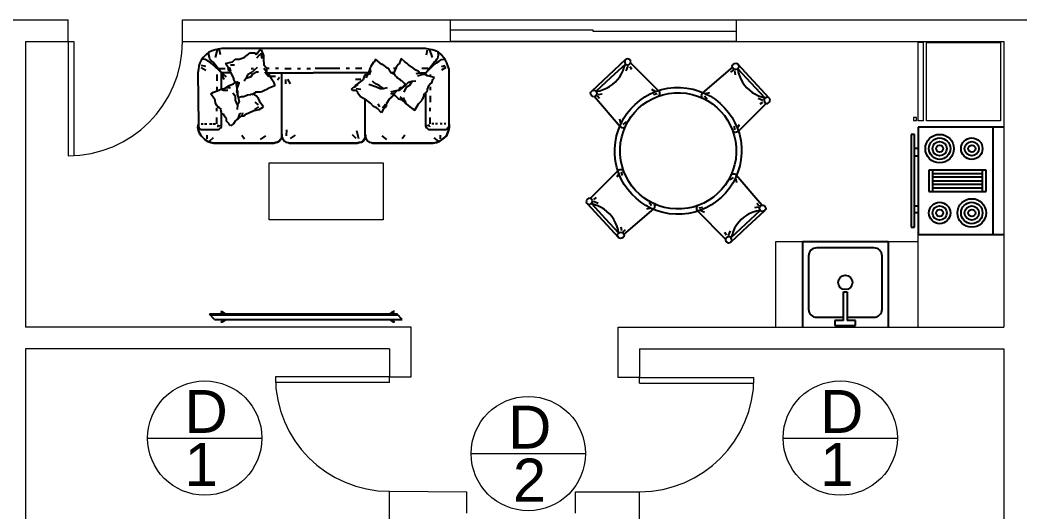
# Model space of a CAD drawing. Header units: millimetres. Extents: x 2391 to 3323, y 1596 to 2537.
# Drawn here: x 2953.17 to 2967.17, y 2479.19 to 2486.08 of the extents above; entities that cross this region are included whole.
import ezdxf

# ---------------------------------------------------------------- set-up
doc = ezdxf.new("R2010")
doc.units = ezdxf.units.MM
for name, color, linetype in [('doors', 31, 'Continuous'), ('doors and windows schedule', 11, 'Continuous'), ('furnitures', 40, 'Continuous'), ('interior wall', 191, 'Continuous'), ('windows', 241, 'Continuous')]:
    doc.layers.add(name, color=color, linetype=linetype)
doc.styles.get("Standard").update_dxf_attribs({"font": 'arial.ttf'})

msp = doc.modelspace()

# ---------------------------------------------------------------- linework, layer by layer
at = {"color": 0, "linetype": 'ByBlock'}
for p, q in [((2955.776, 2485.596), (2955.739, 2485.56)), ((2955.776, 2485.596), (2955.739, 2485.56)), ((2955.813, 2485.626), (2955.776, 2485.596)), ((2955.813, 2485.626), (2955.776, 2485.596)), ((2955.857, 2485.648), (2955.813, 2485.626)), ((2955.857, 2485.648), (2955.813, 2485.626)), ((2955.813, 2485.589), (2955.813, 2485.626)), ((2955.82, 2485.56), (2955.813, 2485.589)), ((2955.901, 2485.662), (2955.857, 2485.648)), ((2955.901, 2485.662), (2955.857, 2485.648)), ((2955.945, 2485.67), (2955.901, 2485.662)), ((2955.945, 2485.67), (2955.901, 2485.662)), ((2955.93, 2485.662), (2955.901, 2485.552)), ((2955.996, 2485.677), (2955.945, 2485.67)), ((2955.996, 2485.677), (2955.945, 2485.67)), ((2955.974, 2485.589), (2955.96, 2485.662)), ((2958.844, 2485.677), (2955.996, 2485.677)), ((2958.844, 2485.677), (2955.996, 2485.677)), ((2956.305, 2485.552), (2956.393, 2485.618)), ((2956.393, 2485.618), (2956.459, 2485.618)), ((2956.459, 2485.618), (2956.473, 2485.596)), ((2956.473, 2485.596), (2956.495, 2485.618)), ((2956.525, 2485.596), (2956.481, 2485.545)), ((2956.495, 2485.618), (2956.525, 2485.662)), ((2956.525, 2485.662), (2956.547, 2485.662)), ((2956.539, 2485.618), (2956.554, 2485.538)), ((2956.547, 2485.662), (2956.576, 2485.582)), ((2956.576, 2485.582), (2956.576, 2485.53)), ((2958.888, 2485.67), (2958.844, 2485.677)), ((2958.888, 2485.67), (2958.844, 2485.677)), ((2958.859, 2485.589), (2958.874, 2485.662)), ((2958.94, 2485.662), (2958.888, 2485.67)), ((2958.94, 2485.662), (2958.888, 2485.67)), ((2958.903, 2485.662), (2958.94, 2485.552)), ((2958.984, 2485.648), (2958.94, 2485.662)), ((2958.984, 2485.648), (2958.94, 2485.662)), ((2959.028, 2485.626), (2958.984, 2485.648)), ((2959.028, 2485.626), (2958.984, 2485.648)), ((2959.028, 2485.589), (2959.021, 2485.626)), ((2959.021, 2485.56), (2959.028, 2485.589)), ((2959.065, 2485.596), (2959.028, 2485.626)), ((2959.065, 2485.596), (2959.028, 2485.626)), ((2959.094, 2485.56), (2959.065, 2485.596)), ((2959.094, 2485.56), (2959.065, 2485.596)), ((2955.673, 2485.435), (2955.666, 2485.391)), ((2955.673, 2485.435), (2955.666, 2485.391)), ((2955.688, 2485.479), (2955.673, 2485.435)), ((2955.688, 2485.479), (2955.673, 2485.435)), ((2955.71, 2485.523), (2955.688, 2485.479)), ((2955.71, 2485.523), (2955.688, 2485.479)), ((2955.739, 2485.56), (2955.71, 2485.523)), ((2955.739, 2485.56), (2955.71, 2485.523)), ((2955.769, 2485.427), (2955.71, 2485.442)), ((2955.761, 2485.523), (2955.725, 2485.53)), ((2955.805, 2485.501), (2955.761, 2485.523)), ((2955.842, 2485.479), (2955.805, 2485.501)), ((2955.827, 2485.53), (2955.82, 2485.56)), ((2955.849, 2485.508), (2955.827, 2485.53)), ((2955.871, 2485.449), (2955.842, 2485.479)), ((2955.871, 2485.486), (2955.849, 2485.508)), ((2955.989, 2485.339), (2955.871, 2485.486)), ((2955.989, 2485.339), (2955.871, 2485.449)), ((2956.048, 2485.471), (2956.121, 2485.486)), ((2956.084, 2485.413), (2956.048, 2485.471)), ((2956.099, 2485.42), (2956.114, 2485.361)), ((2956.114, 2485.449), (2956.172, 2485.449)), ((2956.121, 2485.486), (2956.143, 2485.494)), ((2956.143, 2485.494), (2956.18, 2485.53)), ((2956.18, 2485.53), (2956.238, 2485.53)), ((2956.238, 2485.53), (2956.305, 2485.552)), ((2956.576, 2485.53), (2956.584, 2485.449)), ((2956.584, 2485.449), (2956.613, 2485.413)), ((2958.081, 2485.427), (2958.066, 2485.398)), ((2958.118, 2485.486), (2958.081, 2485.427)), ((2958.125, 2485.486), (2958.118, 2485.486)), ((2958.147, 2485.53), (2958.125, 2485.486)), ((2958.235, 2485.457), (2958.147, 2485.53)), ((2958.25, 2485.457), (2958.235, 2485.457)), ((2958.287, 2485.427), (2958.25, 2485.457)), ((2958.316, 2485.405), (2958.287, 2485.427)), ((2958.463, 2485.457), (2958.433, 2485.413)), ((2958.477, 2485.464), (2958.463, 2485.457)), ((2958.507, 2485.538), (2958.477, 2485.464)), ((2958.558, 2485.494), (2958.507, 2485.538)), ((2958.587, 2485.471), (2958.558, 2485.494)), ((2958.61, 2485.449), (2958.587, 2485.471)), ((2958.683, 2485.398), (2958.61, 2485.449)), ((2958.852, 2485.339), (2958.969, 2485.486)), ((2958.852, 2485.339), (2958.962, 2485.449)), ((2958.962, 2485.449), (2958.999, 2485.479)), ((2958.969, 2485.486), (2958.991, 2485.508)), ((2958.991, 2485.508), (2959.006, 2485.53)), ((2958.999, 2485.479), (2959.035, 2485.501)), ((2959.006, 2485.53), (2959.021, 2485.56)), ((2959.035, 2485.501), (2959.072, 2485.523)), ((2959.072, 2485.523), (2959.116, 2485.53)), ((2959.072, 2485.427), (2959.123, 2485.442)), ((2959.123, 2485.523), (2959.094, 2485.56)), ((2959.123, 2485.523), (2959.094, 2485.56)), ((2959.145, 2485.479), (2959.123, 2485.523)), ((2959.145, 2485.479), (2959.123, 2485.523)), ((2959.16, 2485.435), (2959.145, 2485.479)), ((2959.16, 2485.435), (2959.145, 2485.479)), ((2959.175, 2485.391), (2959.16, 2485.435)), ((2959.175, 2485.391), (2959.16, 2485.435)), ((2961.647, 2485.523), (2961.407, 2485.301)), ((2961.646, 2485.462), (2961.437, 2485.268)), ((2961.613, 2485.373), (2961.629, 2485.42)), ((2961.629, 2485.42), (2961.646, 2485.462)), ((2961.64, 2485.517), (2961.633, 2485.498)), ((2961.633, 2485.498), (2961.635, 2485.484)), ((2961.635, 2485.484), (2961.64, 2485.469)), ((2961.653, 2485.529), (2961.64, 2485.517)), ((2961.64, 2485.469), (2961.652, 2485.456)), ((2961.652, 2485.456), (2961.667, 2485.449)), ((2961.68, 2485.433), (2961.652, 2485.367)), ((2961.672, 2485.535), (2961.653, 2485.529)), ((2961.667, 2485.449), (2961.683, 2485.448)), ((2961.687, 2485.532), (2961.672, 2485.535)), ((2961.683, 2485.448), (2961.698, 2485.454)), ((2961.701, 2485.525), (2961.687, 2485.532)), ((2961.698, 2485.454), (2961.711, 2485.466)), ((2961.713, 2485.512), (2961.701, 2485.525)), ((2961.705, 2485.428), (2961.729, 2485.39)), ((2961.711, 2485.466), (2961.718, 2485.481)), ((2961.719, 2485.497), (2961.713, 2485.512)), ((2961.718, 2485.481), (2961.719, 2485.497)), ((2961.718, 2485.48), (2962.11, 2485.089)), ((2963.141, 2485.431), (2963.146, 2485.448)), ((2963.145, 2485.414), (2963.141, 2485.431)), ((2963.146, 2485.448), (2963.157, 2485.462)), ((2963.157, 2485.462), (2963.172, 2485.47)), ((2963.172, 2485.47), (2963.189, 2485.473)), ((2963.189, 2485.473), (2963.205, 2485.469)), ((2963.205, 2485.469), (2963.22, 2485.458)), ((2963.22, 2485.458), (2963.228, 2485.443)), ((2963.437, 2485.223), (2963.22, 2485.458)), ((2963.231, 2485.426), (2963.226, 2485.409)), ((2963.228, 2485.443), (2963.231, 2485.426)), ((2955.666, 2485.391), (2955.659, 2485.339)), ((2955.666, 2485.391), (2955.659, 2485.339)), ((2955.659, 2485.339), (2955.666, 2484.62)), ((2955.659, 2485.339), (2955.666, 2484.62)), ((2955.703, 2485.413), (2955.769, 2485.376)), ((2955.923, 2485.317), (2955.923, 2485.229)), ((2955.952, 2485.398), (2956.04, 2485.398)), ((2956.062, 2485.281), (2955.989, 2485.339)), ((2956.026, 2485.244), (2955.989, 2485.339)), ((2956.121, 2485.339), (2955.989, 2485.339)), ((2955.989, 2485.112), (2955.989, 2485.339)), ((2956.092, 2485.361), (2956.084, 2485.413)), ((2956.114, 2485.354), (2956.092, 2485.361)), ((2956.158, 2485.273), (2956.114, 2485.354)), ((2956.356, 2485.31), (2956.334, 2485.266)), ((2956.334, 2485.266), (2956.407, 2485.288)), ((2956.407, 2485.339), (2956.356, 2485.31)), ((2956.488, 2485.413), (2956.407, 2485.339)), ((2956.407, 2485.398), (2956.437, 2485.398)), ((2956.407, 2485.288), (2956.429, 2485.325)), ((2956.429, 2485.325), (2956.481, 2485.354)), ((2956.481, 2485.354), (2956.51, 2485.354)), ((2956.598, 2485.383), (2956.584, 2485.398)), ((2956.62, 2485.354), (2956.598, 2485.383)), ((2956.598, 2485.354), (2956.62, 2485.325)), ((2956.613, 2485.413), (2956.62, 2485.398)), ((2956.62, 2485.398), (2956.62, 2485.354)), ((2956.657, 2485.398), (2956.62, 2485.398)), ((2956.62, 2485.354), (2956.65, 2485.325)), ((2956.62, 2485.325), (2956.642, 2485.295)), ((2956.635, 2485.339), (2957.274, 2485.339)), ((2956.642, 2485.295), (2956.672, 2485.288)), ((2956.65, 2485.325), (2956.672, 2485.288)), ((2956.672, 2485.288), (2956.686, 2485.266)), ((2956.745, 2485.288), (2956.686, 2485.288)), ((2956.789, 2485.398), (2956.745, 2485.398)), ((2956.833, 2484.451), (2956.833, 2485.339)), ((2956.877, 2485.398), (2956.965, 2485.398)), ((2957.053, 2485.398), (2957.097, 2485.398)), ((2957.185, 2485.398), (2957.237, 2485.398)), ((2958.044, 2485.339), (2957.274, 2485.339)), ((2957.648, 2485.398), (2957.303, 2485.398)), ((2957.78, 2485.398), (2957.736, 2485.398)), ((2957.956, 2485.398), (2957.868, 2485.398)), ((2957.978, 2485.244), (2957.993, 2485.288)), ((2957.993, 2485.288), (2958, 2485.31)), ((2958, 2485.31), (2958.044, 2485.325)), ((2958.022, 2485.288), (2958.015, 2485.266)), ((2958.044, 2485.325), (2958.022, 2485.288)), ((2958.052, 2485.354), (2958.044, 2485.325)), ((2958.066, 2485.398), (2958.052, 2485.354)), ((2958.066, 2485.339), (2958.059, 2485.31)), ((2958.066, 2485.398), (2958.074, 2485.361)), ((2958.074, 2485.361), (2958.066, 2485.339)), ((2958.331, 2485.398), (2958.316, 2485.405)), ((2958.338, 2485.376), (2958.331, 2485.398)), ((2958.367, 2485.332), (2958.338, 2485.376)), ((2958.367, 2485.339), (2958.367, 2485.339)), ((2958.367, 2485.339), (2958.367, 2485.332)), ((2958.419, 2485.31), (2958.367, 2485.339)), ((2958.404, 2485.339), (2958.375, 2485.339)), ((2958.426, 2485.398), (2958.397, 2485.398)), ((2958.411, 2485.361), (2958.397, 2485.325)), ((2958.433, 2485.413), (2958.411, 2485.361)), ((2958.426, 2485.288), (2958.419, 2485.31)), ((2958.433, 2485.288), (2958.426, 2485.288)), ((2958.455, 2485.266), (2958.433, 2485.288)), ((2958.712, 2485.376), (2958.683, 2485.398)), ((2958.705, 2485.383), (2958.705, 2485.383)), ((2958.742, 2485.361), (2958.712, 2485.376)), ((2958.756, 2485.332), (2958.712, 2485.325)), ((2958.749, 2485.295), (2958.734, 2485.295)), ((2958.742, 2485.361), (2958.756, 2485.354)), ((2958.771, 2485.332), (2958.742, 2485.361)), ((2958.815, 2485.317), (2958.749, 2485.295)), ((2958.771, 2485.332), (2958.756, 2485.332)), ((2958.764, 2485.339), (2958.852, 2485.339)), ((2958.815, 2485.317), (2958.771, 2485.332)), ((2958.881, 2485.398), (2958.793, 2485.398)), ((2958.852, 2485.31), (2958.815, 2485.317)), ((2958.852, 2485.31), (2958.852, 2485.339)), ((2958.874, 2485.295), (2958.852, 2485.31)), ((2958.918, 2485.288), (2958.874, 2485.295)), ((2958.91, 2485.317), (2958.91, 2485.295)), ((2958.969, 2485.273), (2958.918, 2485.288)), ((2959.131, 2485.413), (2959.072, 2485.376)), ((2959.175, 2485.339), (2959.175, 2485.391)), ((2959.175, 2485.339), (2959.175, 2485.391)), ((2959.175, 2484.62), (2959.175, 2485.339)), ((2959.175, 2484.62), (2959.175, 2485.339)), ((2961.407, 2485.301), (2961.173, 2485.083)), ((2961.536, 2485.245), (2961.565, 2485.284)), ((2961.565, 2485.284), (2961.592, 2485.327)), ((2961.592, 2485.327), (2961.613, 2485.373)), ((2963.144, 2485.419), (2962.725, 2485.06)), ((2963.156, 2485.382), (2963.118, 2485.347)), ((2963.153, 2485.399), (2963.145, 2485.414)), ((2963.167, 2485.388), (2963.153, 2485.399)), ((2963.183, 2485.384), (2963.167, 2485.388)), ((2963.172, 2485.365), (2963.182, 2485.313)), ((2963.2, 2485.387), (2963.183, 2485.384)), ((2963.215, 2485.395), (2963.2, 2485.387)), ((2963.226, 2485.409), (2963.215, 2485.395)), ((2963.217, 2485.395), (2963.225, 2485.345)), ((2963.404, 2485.193), (2963.217, 2485.395)), ((2963.225, 2485.345), (2963.24, 2485.297)), ((2963.24, 2485.297), (2963.259, 2485.252)), ((2955.923, 2485.141), (2955.923, 2485.097)), ((2956.055, 2485.134), (2956.092, 2485.156)), ((2956.092, 2485.156), (2956.099, 2485.163)), ((2956.099, 2485.163), (2956.158, 2485.185)), ((2956.165, 2485.229), (2956.158, 2485.273)), ((2956.158, 2485.185), (2956.187, 2485.207)), ((2956.172, 2485.244), (2956.165, 2485.251)), ((2956.18, 2485.207), (2956.165, 2485.229)), ((2956.202, 2485.178), (2956.18, 2485.207)), ((2956.202, 2485.178), (2956.209, 2485.185)), ((2956.209, 2485.119), (2956.202, 2485.178)), ((2956.209, 2485.185), (2956.216, 2485.222)), ((2956.209, 2485.119), (2956.238, 2485.193)), ((2956.238, 2485.193), (2956.238, 2485.207)), ((2956.334, 2485.266), (2956.305, 2485.222)), ((2956.738, 2485.156), (2956.642, 2485.119)), ((2956.686, 2485.266), (2956.723, 2485.207)), ((2956.723, 2485.207), (2956.723, 2485.2)), ((2956.723, 2485.2), (2956.738, 2485.156)), ((2956.804, 2485.273), (2956.774, 2485.237)), ((2956.884, 2485.244), (2956.884, 2485.185)), ((2956.914, 2485.251), (2956.951, 2485.185)), ((2957.809, 2485.112), (2957.868, 2485.163)), ((2957.853, 2485.134), (2957.905, 2485.178)), ((2957.942, 2485.244), (2957.868, 2485.244)), ((2957.868, 2485.163), (2957.919, 2485.2)), ((2957.919, 2485.2), (2957.978, 2485.244)), ((2958.052, 2485.178), (2958.162, 2485.141)), ((2958.118, 2485.207), (2958.103, 2485.222)), ((2958.162, 2485.178), (2958.118, 2485.207)), ((2958.198, 2485.163), (2958.162, 2485.178)), ((2958.162, 2485.141), (2958.213, 2485.119)), ((2958.257, 2485.119), (2958.198, 2485.163)), ((2958.485, 2485.244), (2958.455, 2485.266)), ((2958.477, 2485.09), (2958.565, 2485.163)), ((2958.499, 2485.229), (2958.485, 2485.244)), ((2958.514, 2485.229), (2958.499, 2485.229)), ((2958.543, 2485.2), (2958.514, 2485.229)), ((2958.521, 2485.134), (2958.565, 2485.178)), ((2958.558, 2485.185), (2958.543, 2485.2)), ((2958.565, 2485.178), (2958.558, 2485.185)), ((2958.565, 2485.163), (2958.61, 2485.207)), ((2958.617, 2485.156), (2958.573, 2485.134)), ((2958.61, 2485.207), (2958.661, 2485.222)), ((2958.661, 2485.222), (2958.617, 2485.156)), ((2958.661, 2485.222), (2958.712, 2485.229)), ((2958.881, 2485.134), (2958.888, 2485.156)), ((2958.888, 2485.156), (2958.91, 2485.185)), ((2958.91, 2485.185), (2958.925, 2485.193)), ((2958.91, 2485.141), (2958.91, 2485.097)), ((2958.925, 2485.193), (2958.933, 2485.2)), ((2958.933, 2485.2), (2958.947, 2485.244)), ((2958.947, 2485.244), (2958.969, 2485.266)), ((2958.969, 2485.266), (2958.969, 2485.273)), ((2961.437, 2485.268), (2961.235, 2485.081)), ((2961.378, 2485.123), (2961.423, 2485.146)), ((2961.423, 2485.146), (2961.465, 2485.175)), ((2961.465, 2485.175), (2961.502, 2485.207)), ((2961.502, 2485.207), (2961.536, 2485.245)), ((2963.259, 2485.252), (2963.283, 2485.207)), ((2963.283, 2485.207), (2963.311, 2485.165)), ((2963.311, 2485.165), (2963.343, 2485.128)), ((2963.599, 2484.984), (2963.404, 2485.193)), ((2963.659, 2484.984), (2963.437, 2485.223)), ((2955.842, 2485.046), (2955.879, 2485.068)), ((2955.893, 2484.972), (2955.842, 2485.046)), ((2955.879, 2485.068), (2955.893, 2485.075)), ((2955.893, 2485.075), (2955.952, 2485.097)), ((2955.952, 2485.097), (2955.982, 2485.112)), ((2955.982, 2485.112), (2956.026, 2485.119)), ((2955.982, 2485.112), (2956.018, 2485.097)), ((2956.018, 2485.097), (2956.04, 2485.097)), ((2956.026, 2485.119), (2956.055, 2485.134)), ((2956.04, 2485.097), (2956.077, 2485.097)), ((2956.055, 2485.134), (2956.092, 2485.134)), ((2956.092, 2485.134), (2956.114, 2485.134)), ((2956.165, 2485.031), (2956.15, 2485.053)), ((2956.187, 2485.002), (2956.165, 2485.031)), ((2956.187, 2484.958), (2956.187, 2485.002)), ((2956.202, 2485.09), (2956.224, 2484.994)), ((2956.209, 2485.09), (2956.209, 2485.119)), ((2956.224, 2485.068), (2956.209, 2485.09)), ((2956.216, 2485.031), (2956.224, 2485.068)), ((2956.231, 2484.994), (2956.216, 2485.031)), ((2956.268, 2485.002), (2956.238, 2484.994)), ((2956.305, 2485.002), (2956.268, 2485.002)), ((2956.312, 2485.009), (2956.305, 2485.002)), ((2956.334, 2485.016), (2956.312, 2485.009)), ((2956.356, 2485.024), (2956.334, 2485.016)), ((2956.4, 2485.031), (2956.356, 2485.024)), ((2956.4, 2485.046), (2956.4, 2485.031)), ((2956.415, 2485.031), (2956.4, 2485.046)), ((2956.473, 2485.068), (2956.415, 2485.031)), ((2956.473, 2485.016), (2956.437, 2485.046)), ((2956.466, 2485.068), (2956.473, 2485.068)), ((2956.517, 2485.068), (2956.466, 2485.068)), ((2956.51, 2484.98), (2956.473, 2485.016)), ((2956.532, 2485.068), (2956.517, 2485.068)), ((2956.554, 2485.075), (2956.532, 2485.068)), ((2956.591, 2485.09), (2956.554, 2485.075)), ((2956.635, 2485.112), (2956.591, 2485.09)), ((2956.642, 2485.119), (2956.635, 2485.112)), ((2957.824, 2485.09), (2957.809, 2485.112)), ((2957.875, 2485.09), (2957.824, 2485.09)), ((2957.875, 2485.119), (2957.942, 2485.112)), ((2957.897, 2485.075), (2957.875, 2485.09)), ((2957.897, 2485.053), (2957.897, 2485.075)), ((2957.934, 2485.002), (2957.897, 2485.053)), ((2958.022, 2484.958), (2957.934, 2485.002)), ((2958.213, 2485.119), (2958.257, 2485.119)), ((2958.257, 2485.119), (2958.316, 2485.134)), ((2958.375, 2485.002), (2958.338, 2484.972)), ((2958.375, 2485.075), (2958.36, 2485.068)), ((2958.36, 2485.046), (2958.397, 2485.053)), ((2958.367, 2485.002), (2958.36, 2485.002)), ((2958.448, 2485.09), (2958.375, 2485.075)), ((2958.389, 2485.016), (2958.375, 2485.002)), ((2958.426, 2485.016), (2958.382, 2485.024)), ((2958.411, 2485.053), (2958.389, 2485.016)), ((2958.397, 2485.053), (2958.411, 2485.053)), ((2958.411, 2485.053), (2958.448, 2485.09)), ((2958.463, 2484.98), (2958.426, 2485.016)), ((2958.448, 2485.09), (2958.477, 2485.097)), ((2958.477, 2485.097), (2958.492, 2485.134)), ((2958.485, 2485.002), (2958.499, 2484.994)), ((2958.492, 2485.134), (2958.521, 2485.134)), ((2958.551, 2485.09), (2958.543, 2485.068)), ((2958.573, 2485.134), (2958.551, 2485.09)), ((2958.808, 2484.98), (2958.822, 2485.002)), ((2958.822, 2485.016), (2958.83, 2485.053)), ((2958.822, 2485.002), (2958.822, 2485.016)), ((2958.83, 2485.053), (2958.844, 2485.053)), ((2958.844, 2485.053), (2958.874, 2485.09)), ((2958.844, 2485.06), (2958.844, 2484.62)), ((2958.874, 2485.119), (2958.881, 2485.134)), ((2958.874, 2485.09), (2958.874, 2485.119)), ((2958.91, 2485.016), (2958.91, 2484.928)), ((2961.157, 2485.053), (2961.162, 2485.069)), ((2961.16, 2485.036), (2961.157, 2485.053)), ((2961.168, 2485.021), (2961.16, 2485.036)), ((2961.162, 2485.069), (2961.173, 2485.083)), ((2961.182, 2485.01), (2961.168, 2485.021)), ((2961.173, 2485.083), (2961.187, 2485.091)), ((2961.199, 2485.005), (2961.182, 2485.01)), ((2961.187, 2485.091), (2961.204, 2485.095)), ((2961.216, 2485.009), (2961.199, 2485.005)), ((2961.204, 2485.095), (2961.221, 2485.09)), ((2961.211, 2485.008), (2961.571, 2484.589)), ((2961.231, 2485.016), (2961.216, 2485.009)), ((2961.221, 2485.09), (2961.235, 2485.079)), ((2961.242, 2485.031), (2961.231, 2485.016)), ((2961.235, 2485.081), (2961.285, 2485.089)), ((2961.235, 2485.079), (2961.243, 2485.064)), ((2961.247, 2485.047), (2961.242, 2485.031)), ((2961.243, 2485.064), (2961.247, 2485.047)), ((2961.248, 2485.02), (2961.283, 2484.982)), ((2961.265, 2485.036), (2961.317, 2485.046)), ((2961.285, 2485.089), (2961.333, 2485.104)), ((2961.333, 2485.104), (2961.378, 2485.123)), ((2962.072, 2485.075), (2962.016, 2485.105)), ((2962.09, 2485.043), (2962.038, 2485.033)), ((2962.115, 2485.02), (2962.107, 2485.007)), ((2962.11, 2485.089), (2962.117, 2485.076)), ((2962.121, 2485.033), (2962.115, 2485.02)), ((2962.117, 2485.076), (2962.122, 2485.062)), ((2962.124, 2485.048), (2962.121, 2485.033)), ((2962.122, 2485.062), (2962.124, 2485.048)), ((2962.711, 2485.034), (2962.707, 2485.02)), ((2962.707, 2485.02), (2962.709, 2485.006)), ((2962.709, 2485.006), (2962.711, 2484.992)), ((2962.716, 2485.047), (2962.711, 2485.034)), ((2962.725, 2485.06), (2962.716, 2485.047)), ((2962.754, 2485.016), (2962.79, 2484.97)), ((2962.767, 2485.05), (2962.825, 2485.063)), ((2963.343, 2485.128), (2963.381, 2485.095)), ((2963.381, 2485.095), (2963.421, 2485.065)), ((2963.421, 2485.065), (2963.464, 2485.038)), ((2963.464, 2485.038), (2963.509, 2485.017)), ((2963.509, 2485.017), (2963.556, 2485.001)), ((2963.556, 2485.001), (2963.599, 2484.984)), ((2955.901, 2484.958), (2955.893, 2484.972)), ((2955.908, 2484.914), (2955.901, 2484.958)), ((2955.923, 2484.884), (2955.908, 2484.914)), ((2955.938, 2484.862), (2955.923, 2484.884)), ((2955.96, 2484.848), (2955.938, 2484.862)), ((2956.216, 2484.892), (2956.187, 2484.958)), ((2956.216, 2484.892), (2956.209, 2484.826)), ((2956.238, 2484.936), (2956.216, 2484.892)), ((2956.224, 2484.994), (2956.238, 2484.936)), ((2956.238, 2484.994), (2956.231, 2484.994)), ((2956.51, 2484.862), (2956.451, 2484.826)), ((2956.51, 2484.892), (2956.459, 2484.928)), ((2956.525, 2484.936), (2956.51, 2484.98)), ((2956.517, 2484.826), (2956.576, 2484.862)), ((2956.525, 2484.928), (2956.525, 2484.936)), ((2956.576, 2484.862), (2956.525, 2484.928)), ((2958, 2484.451), (2958, 2484.972)), ((2958.074, 2484.914), (2958.022, 2484.958)), ((2958.118, 2484.87), (2958.074, 2484.914)), ((2958.162, 2484.848), (2958.118, 2484.87)), ((2958.206, 2484.862), (2958.184, 2484.906)), ((2958.242, 2484.848), (2958.287, 2484.899)), ((2958.294, 2484.87), (2958.257, 2484.84)), ((2958.338, 2484.972), (2958.294, 2484.899)), ((2958.294, 2484.899), (2958.294, 2484.87)), ((2958.477, 2484.972), (2958.463, 2484.98)), ((2958.521, 2484.958), (2958.477, 2484.972)), ((2958.499, 2484.994), (2958.521, 2484.958)), ((2958.521, 2484.958), (2958.543, 2484.943)), ((2958.551, 2484.958), (2958.536, 2484.994)), ((2958.543, 2484.943), (2958.573, 2484.906)), ((2958.565, 2484.943), (2958.551, 2484.958)), ((2958.573, 2484.906), (2958.565, 2484.943)), ((2958.573, 2484.906), (2958.602, 2484.884)), ((2958.602, 2484.884), (2958.646, 2484.848)), ((2958.698, 2484.818), (2958.749, 2484.906)), ((2958.749, 2484.906), (2958.756, 2484.914)), ((2958.756, 2484.914), (2958.793, 2484.95)), ((2958.793, 2484.95), (2958.808, 2484.98)), ((2962.711, 2484.992), (2962.719, 2484.979)), ((2963.617, 2484.912), (2963.225, 2484.52)), ((2963.569, 2484.95), (2963.503, 2484.978)), ((2963.564, 2484.925), (2963.526, 2484.901)), ((2963.592, 2484.978), (2963.585, 2484.963)), ((2963.585, 2484.963), (2963.585, 2484.947)), ((2963.585, 2484.947), (2963.59, 2484.932)), ((2963.59, 2484.932), (2963.602, 2484.919)), ((2963.605, 2484.99), (2963.592, 2484.978)), ((2963.602, 2484.919), (2963.617, 2484.912)), ((2963.62, 2484.995), (2963.605, 2484.99)), ((2963.617, 2484.912), (2963.634, 2484.911)), ((2963.635, 2484.997), (2963.62, 2484.995)), ((2963.634, 2484.911), (2963.648, 2484.917)), ((2963.653, 2484.99), (2963.635, 2484.997)), ((2963.648, 2484.917), (2963.661, 2484.929)), ((2963.665, 2484.977), (2963.653, 2484.99)), ((2963.661, 2484.929), (2963.668, 2484.943)), ((2963.671, 2484.958), (2963.665, 2484.977)), ((2963.668, 2484.943), (2963.671, 2484.958)), ((2955.923, 2484.803), (2955.923, 2484.848)), ((2955.989, 2484.826), (2955.96, 2484.848)), ((2955.982, 2484.818), (2955.989, 2484.826)), ((2955.996, 2484.767), (2955.982, 2484.818)), ((2955.989, 2484.62), (2955.989, 2484.796)), ((2956.026, 2484.752), (2955.996, 2484.767)), ((2956.026, 2484.737), (2956.026, 2484.752)), ((2956.048, 2484.715), (2956.026, 2484.737)), ((2956.224, 2484.693), (2956.246, 2484.767)), ((2956.268, 2484.737), (2956.224, 2484.693)), ((2956.246, 2484.767), (2956.261, 2484.781)), ((2956.268, 2484.737), (2956.305, 2484.737)), ((2956.275, 2484.737), (2956.268, 2484.737)), ((2956.283, 2484.781), (2956.275, 2484.737)), ((2956.305, 2484.737), (2956.327, 2484.759)), ((2956.327, 2484.759), (2956.363, 2484.774)), ((2956.341, 2484.767), (2956.341, 2484.767)), ((2956.363, 2484.774), (2956.451, 2484.818)), ((2956.451, 2484.818), (2956.473, 2484.818)), ((2956.473, 2484.818), (2956.517, 2484.826)), ((2958.176, 2484.84), (2958.162, 2484.848)), ((2958.228, 2484.781), (2958.176, 2484.84)), ((2958.257, 2484.84), (2958.228, 2484.781)), ((2958.646, 2484.848), (2958.661, 2484.84)), ((2958.661, 2484.84), (2958.698, 2484.818)), ((2958.91, 2484.803), (2958.91, 2484.848)), ((2955.666, 2484.62), (2955.659, 2484.576)), ((2955.659, 2484.576), (2955.666, 2484.62)), ((2955.666, 2484.62), (2955.666, 2484.598)), ((2955.666, 2484.598), (2955.666, 2484.583)), ((2955.666, 2484.583), (2955.673, 2484.569)), ((2955.703, 2484.627), (2955.732, 2484.627)), ((2955.754, 2484.627), (2955.783, 2484.627)), ((2955.82, 2484.627), (2955.857, 2484.627)), ((2955.871, 2484.627), (2955.908, 2484.627)), ((2955.923, 2484.627), (2955.923, 2484.715)), ((2955.93, 2484.605), (2955.967, 2484.598)), ((2955.93, 2484.598), (2955.945, 2484.583)), ((2955.982, 2484.569), (2955.989, 2484.583)), ((2955.989, 2484.598), (2955.989, 2484.62)), ((2955.989, 2484.583), (2955.989, 2484.598)), ((2956.062, 2484.693), (2956.048, 2484.715)), ((2956.062, 2484.679), (2956.062, 2484.693)), ((2956.062, 2484.664), (2956.062, 2484.679)), ((2956.099, 2484.627), (2956.062, 2484.664)), ((2956.106, 2484.605), (2956.099, 2484.627)), ((2956.114, 2484.598), (2956.106, 2484.605)), ((2956.158, 2484.627), (2956.114, 2484.598)), ((2956.18, 2484.664), (2956.158, 2484.627)), ((2956.202, 2484.679), (2956.18, 2484.664)), ((2956.224, 2484.693), (2956.202, 2484.679)), ((2958.844, 2484.62), (2958.844, 2484.598)), ((2958.844, 2484.598), (2958.852, 2484.583)), ((2958.852, 2484.583), (2958.859, 2484.569)), ((2958.903, 2484.605), (2958.866, 2484.598)), ((2958.903, 2484.598), (2958.896, 2484.583)), ((2958.91, 2484.627), (2958.91, 2484.715)), ((2958.962, 2484.627), (2958.933, 2484.627)), ((2959.013, 2484.627), (2958.984, 2484.627)), ((2959.079, 2484.627), (2959.05, 2484.627)), ((2959.131, 2484.627), (2959.109, 2484.627)), ((2959.16, 2484.569), (2959.167, 2484.583)), ((2959.167, 2484.583), (2959.175, 2484.598)), ((2959.175, 2484.576), (2959.175, 2484.62)), ((2959.175, 2484.62), (2959.175, 2484.576)), ((2959.175, 2484.598), (2959.175, 2484.62)), ((2961.58, 2484.631), (2961.567, 2484.689)), ((2961.571, 2484.589), (2961.583, 2484.58)), ((2961.583, 2484.58), (2961.596, 2484.574)), ((2961.615, 2484.618), (2961.66, 2484.654)), ((2961.638, 2484.575), (2961.651, 2484.583)), ((2963.179, 2484.54), (2963.169, 2484.592)), ((2963.211, 2484.558), (2963.241, 2484.614)), ((2955.659, 2484.576), (2955.666, 2484.532)), ((2955.666, 2484.532), (2955.659, 2484.576)), ((2955.666, 2484.532), (2955.681, 2484.495)), ((2955.681, 2484.495), (2955.666, 2484.532)), ((2955.673, 2484.569), (2955.688, 2484.554)), ((2955.681, 2484.495), (2955.703, 2484.458)), ((2955.703, 2484.458), (2955.681, 2484.495)), ((2955.688, 2484.554), (2955.703, 2484.547)), ((2955.703, 2484.547), (2955.717, 2484.547)), ((2955.703, 2484.458), (2955.732, 2484.429)), ((2955.732, 2484.429), (2955.703, 2484.458)), ((2955.717, 2484.547), (2955.739, 2484.547)), ((2955.739, 2484.547), (2955.916, 2484.547)), ((2955.783, 2484.466), (2955.783, 2484.414)), ((2955.916, 2484.547), (2955.938, 2484.547)), ((2955.938, 2484.547), (2955.952, 2484.547)), ((2955.952, 2484.547), (2955.967, 2484.561)), ((2955.967, 2484.561), (2955.982, 2484.569)), ((2956.275, 2484.466), (2956.312, 2484.414)), ((2956.606, 2484.458), (2956.532, 2484.407)), ((2956.833, 2484.48), (2956.833, 2484.458)), ((2956.833, 2484.48), (2956.833, 2484.458)), ((2956.833, 2484.458), (2956.84, 2484.429)), ((2956.833, 2484.429), (2956.833, 2484.458)), ((2956.833, 2484.458), (2956.833, 2484.429)), ((2956.833, 2484.458), (2956.84, 2484.429)), ((2956.899, 2484.458), (2956.906, 2484.539)), ((2956.958, 2484.422), (2957.024, 2484.466)), ((2957.875, 2484.422), (2957.824, 2484.473)), ((2957.912, 2484.414), (2957.883, 2484.525)), ((2958, 2484.48), (2958.008, 2484.458)), ((2958, 2484.48), (2958, 2484.458)), ((2958.008, 2484.458), (2958, 2484.429)), ((2958, 2484.458), (2958.008, 2484.429)), ((2958, 2484.429), (2958.004, 2484.444)), ((2958.004, 2484.444), (2958.008, 2484.429)), ((2958.235, 2484.458), (2958.301, 2484.407)), ((2958.558, 2484.466), (2958.521, 2484.414)), ((2958.859, 2484.569), (2958.874, 2484.561)), ((2958.874, 2484.561), (2958.888, 2484.547)), ((2958.888, 2484.547), (2958.903, 2484.547)), ((2958.903, 2484.547), (2958.918, 2484.547)), ((2958.918, 2484.547), (2959.101, 2484.547)), ((2959.05, 2484.466), (2959.05, 2484.414)), ((2959.101, 2484.547), (2959.116, 2484.547)), ((2959.109, 2484.429), (2959.138, 2484.458)), ((2959.138, 2484.458), (2959.109, 2484.429)), ((2959.116, 2484.547), (2959.131, 2484.547)), ((2959.131, 2484.547), (2959.153, 2484.554)), ((2959.138, 2484.458), (2959.153, 2484.495)), ((2959.153, 2484.495), (2959.138, 2484.458)), ((2959.153, 2484.554), (2959.16, 2484.569)), ((2959.153, 2484.495), (2959.167, 2484.532)), ((2959.167, 2484.532), (2959.153, 2484.495)), ((2959.167, 2484.532), (2959.175, 2484.576)), ((2959.175, 2484.576), (2959.167, 2484.532)), ((2961.596, 2484.574), (2961.61, 2484.571)), ((2961.61, 2484.571), (2961.624, 2484.572)), ((2961.624, 2484.572), (2961.638, 2484.575)), ((2963.156, 2484.515), (2963.144, 2484.524)), ((2963.169, 2484.509), (2963.156, 2484.515)), ((2963.184, 2484.506), (2963.169, 2484.509)), ((2963.199, 2484.508), (2963.184, 2484.506)), ((2963.212, 2484.513), (2963.199, 2484.508)), ((2963.225, 2484.52), (2963.212, 2484.513)), ((2965.694, 2484.478), (2965.644, 2484.478)), ((2965.644, 2484.478), (2965.644, 2483.178)), ((2965.694, 2483.178), (2965.694, 2484.478)), ((2966.944, 2484.578), (2965.744, 2484.578)), ((2965.744, 2484.578), (2965.744, 2483.078)), ((2966.794, 2483.078), (2966.794, 2484.578)), ((2955.732, 2484.429), (2955.761, 2484.4)), ((2955.761, 2484.4), (2955.732, 2484.429)), ((2955.761, 2484.4), (2955.798, 2484.378)), ((2955.798, 2484.378), (2955.761, 2484.4)), ((2955.798, 2484.378), (2955.842, 2484.363)), ((2955.842, 2484.363), (2955.798, 2484.378)), ((2955.871, 2484.429), (2955.82, 2484.385)), ((2955.842, 2484.363), (2955.879, 2484.356)), ((2955.879, 2484.356), (2955.842, 2484.363)), ((2955.879, 2484.356), (2956.723, 2484.356)), ((2956.723, 2484.356), (2955.879, 2484.356)), ((2956.723, 2484.356), (2956.752, 2484.363)), ((2956.752, 2484.363), (2956.723, 2484.356)), ((2956.752, 2484.363), (2956.774, 2484.37)), ((2956.774, 2484.37), (2956.752, 2484.363)), ((2956.774, 2484.37), (2956.796, 2484.385)), ((2956.796, 2484.385), (2956.774, 2484.37)), ((2956.796, 2484.385), (2956.818, 2484.407)), ((2956.818, 2484.407), (2956.796, 2484.385)), ((2956.818, 2484.407), (2956.833, 2484.429)), ((2956.833, 2484.429), (2956.818, 2484.407)), ((2956.84, 2484.429), (2956.855, 2484.407)), ((2956.84, 2484.429), (2956.855, 2484.407)), ((2956.855, 2484.407), (2956.87, 2484.385)), ((2956.855, 2484.407), (2956.87, 2484.385)), ((2956.87, 2484.385), (2956.892, 2484.37)), ((2956.87, 2484.385), (2956.892, 2484.37)), ((2956.892, 2484.37), (2956.921, 2484.363)), ((2956.892, 2484.37), (2956.921, 2484.363)), ((2956.921, 2484.363), (2956.943, 2484.356)), ((2956.921, 2484.363), (2956.943, 2484.356)), ((2956.943, 2484.356), (2957.274, 2484.356)), ((2957.274, 2484.356), (2956.943, 2484.356)), ((2957.274, 2484.356), (2957.89, 2484.356)), ((2957.89, 2484.356), (2957.274, 2484.356)), ((2957.89, 2484.356), (2957.919, 2484.363)), ((2957.919, 2484.363), (2957.89, 2484.356)), ((2957.919, 2484.363), (2957.949, 2484.37)), ((2957.949, 2484.37), (2957.919, 2484.363)), ((2957.949, 2484.37), (2957.971, 2484.385)), ((2957.971, 2484.385), (2957.949, 2484.37)), ((2957.971, 2484.385), (2957.986, 2484.407)), ((2957.986, 2484.407), (2957.971, 2484.385)), ((2957.986, 2484.407), (2958, 2484.429)), ((2958, 2484.429), (2957.986, 2484.407)), ((2958.008, 2484.429), (2958.022, 2484.407)), ((2958.008, 2484.429), (2958.022, 2484.407)), ((2958.022, 2484.407), (2958.037, 2484.385)), ((2958.022, 2484.407), (2958.037, 2484.385)), ((2958.037, 2484.385), (2958.059, 2484.37)), ((2958.037, 2484.385), (2958.059, 2484.37)), ((2958.059, 2484.37), (2958.088, 2484.363)), ((2958.059, 2484.37), (2958.088, 2484.363)), ((2958.088, 2484.363), (2958.11, 2484.356)), ((2958.088, 2484.363), (2958.11, 2484.356)), ((2958.11, 2484.356), (2958.955, 2484.356)), ((2958.955, 2484.356), (2958.11, 2484.356)), ((2958.955, 2484.356), (2958.999, 2484.363)), ((2958.999, 2484.363), (2958.955, 2484.356)), ((2958.962, 2484.429), (2959.021, 2484.385)), ((2958.999, 2484.363), (2959.035, 2484.378)), ((2959.035, 2484.378), (2958.999, 2484.363)), ((2959.035, 2484.378), (2959.072, 2484.4)), ((2959.072, 2484.4), (2959.035, 2484.378)), ((2959.072, 2484.4), (2959.109, 2484.429)), ((2959.109, 2484.429), (2959.072, 2484.4)), ((2965.744, 2484.278), (2965.694, 2484.278)), ((2965.694, 2484.178), (2965.744, 2484.178)), ((2961.15, 2483.582), (2961.541, 2483.973)), ((2961.555, 2483.936), (2961.525, 2483.88)), ((2961.541, 2483.973), (2961.554, 2483.981)), ((2961.554, 2483.981), (2961.568, 2483.986)), ((2961.568, 2483.986), (2961.582, 2483.988)), ((2961.582, 2483.988), (2961.597, 2483.985)), ((2961.587, 2483.954), (2961.597, 2483.902)), ((2961.597, 2483.985), (2961.61, 2483.979)), ((2961.61, 2483.979), (2961.623, 2483.97)), ((2963.128, 2483.919), (2963.115, 2483.911)), ((2963.142, 2483.921), (2963.128, 2483.919)), ((2963.157, 2483.923), (2963.142, 2483.921)), ((2963.17, 2483.919), (2963.157, 2483.923)), ((2963.184, 2483.914), (2963.17, 2483.919)), ((2963.196, 2483.905), (2963.184, 2483.914)), ((2963.555, 2483.486), (2963.196, 2483.905)), ((2966.694, 2483.978), (2965.894, 2483.978)), ((2965.894, 2483.978), (2965.894, 2483.678)), ((2965.944, 2483.978), (2965.944, 2483.678)), ((2965.944, 2483.928), (2966.644, 2483.928)), ((2966.644, 2483.678), (2966.644, 2483.978)), ((2966.694, 2483.678), (2966.694, 2483.978)), ((2963.152, 2483.876), (2963.106, 2483.84)), ((2963.186, 2483.863), (2963.199, 2483.805)), ((2966.644, 2483.878), (2965.944, 2483.878)), ((2965.944, 2483.828), (2966.644, 2483.828)), ((2966.644, 2483.778), (2965.944, 2483.778)), ((2965.894, 2483.678), (2966.694, 2483.678)), ((2965.944, 2483.728), (2966.644, 2483.728)), ((2961.098, 2483.55), (2961.095, 2483.536)), ((2961.095, 2483.536), (2961.101, 2483.517)), ((2961.105, 2483.565), (2961.098, 2483.55)), ((2961.101, 2483.517), (2961.113, 2483.504)), ((2961.118, 2483.577), (2961.105, 2483.565)), ((2961.107, 2483.51), (2961.329, 2483.271)), ((2961.113, 2483.504), (2961.132, 2483.497)), ((2961.133, 2483.583), (2961.118, 2483.577)), ((2961.132, 2483.497), (2961.146, 2483.498)), ((2961.149, 2483.582), (2961.133, 2483.583)), ((2961.146, 2483.498), (2961.161, 2483.504)), ((2961.164, 2483.575), (2961.149, 2483.582)), ((2961.161, 2483.504), (2961.174, 2483.516)), ((2961.176, 2483.562), (2961.164, 2483.575)), ((2961.21, 2483.493), (2961.168, 2483.51)), ((2961.168, 2483.51), (2961.362, 2483.301)), ((2961.174, 2483.516), (2961.181, 2483.531)), ((2961.182, 2483.547), (2961.176, 2483.562)), ((2961.181, 2483.531), (2961.182, 2483.547)), ((2961.197, 2483.544), (2961.263, 2483.516)), ((2961.202, 2483.568), (2961.24, 2483.593)), ((2961.257, 2483.476), (2961.21, 2483.493)), ((2961.303, 2483.456), (2961.257, 2483.476)), ((2962.012, 2483.478), (2961.976, 2483.524)), ((2962.055, 2483.502), (2962.047, 2483.515)), ((2962.058, 2483.488), (2962.055, 2483.502)), ((2962.056, 2483.46), (2962.059, 2483.473)), ((2962.059, 2483.473), (2962.058, 2483.488)), ((2962.643, 2483.446), (2962.645, 2483.461)), ((2962.645, 2483.461), (2962.651, 2483.474)), ((2962.651, 2483.474), (2962.66, 2483.486)), ((2962.676, 2483.451), (2962.728, 2483.461)), ((2963.519, 2483.474), (2963.483, 2483.512)), ((2963.52, 2483.447), (2963.525, 2483.463)), ((2963.525, 2483.463), (2963.536, 2483.477)), ((2963.536, 2483.477), (2963.551, 2483.485)), ((2963.551, 2483.485), (2963.567, 2483.489)), ((2963.567, 2483.489), (2963.584, 2483.484)), ((2963.584, 2483.484), (2963.598, 2483.473)), ((2963.598, 2483.473), (2963.606, 2483.458)), ((2965.694, 2483.478), (2965.744, 2483.478)), ((2961.346, 2483.429), (2961.303, 2483.456)), ((2961.385, 2483.399), (2961.346, 2483.429)), ((2961.423, 2483.365), (2961.385, 2483.399)), ((2961.455, 2483.329), (2961.423, 2483.365)), ((2961.484, 2483.287), (2961.455, 2483.329)), ((2961.623, 2483.075), (2962.041, 2483.434)), ((2961.999, 2483.444), (2961.941, 2483.431)), ((2962.041, 2483.434), (2962.05, 2483.447)), ((2962.05, 2483.447), (2962.056, 2483.46)), ((2962.644, 2483.431), (2962.643, 2483.446)), ((2962.649, 2483.418), (2962.644, 2483.431)), ((2962.657, 2483.405), (2962.649, 2483.418)), ((2963.048, 2483.013), (2962.657, 2483.405)), ((2962.694, 2483.419), (2962.75, 2483.389)), ((2963.343, 2483.348), (2963.301, 2483.319)), ((2963.329, 2483.226), (2963.531, 2483.413)), ((2963.388, 2483.371), (2963.343, 2483.348)), ((2963.359, 2483.193), (2963.594, 2483.41)), ((2963.433, 2483.39), (2963.388, 2483.371)), ((2963.482, 2483.405), (2963.433, 2483.39)), ((2963.501, 2483.458), (2963.45, 2483.448)), ((2963.531, 2483.413), (2963.482, 2483.405)), ((2963.523, 2483.43), (2963.52, 2483.447)), ((2963.531, 2483.415), (2963.523, 2483.43)), ((2963.545, 2483.404), (2963.531, 2483.415)), ((2963.562, 2483.399), (2963.545, 2483.404)), ((2963.579, 2483.403), (2963.562, 2483.399)), ((2963.594, 2483.41), (2963.579, 2483.403)), ((2963.605, 2483.425), (2963.594, 2483.41)), ((2963.61, 2483.441), (2963.605, 2483.425)), ((2963.606, 2483.458), (2963.61, 2483.441)), ((2965.744, 2483.378), (2965.694, 2483.378)), ((2961.329, 2483.271), (2961.547, 2483.036)), ((2961.362, 2483.301), (2961.549, 2483.099)), ((2961.507, 2483.242), (2961.484, 2483.287)), ((2961.526, 2483.197), (2961.507, 2483.242)), ((2961.541, 2483.148), (2961.526, 2483.197)), ((2961.594, 2483.129), (2961.584, 2483.18)), ((2963.12, 2483.031), (2963.329, 2483.226)), ((2963.12, 2482.971), (2963.359, 2483.193)), ((2963.201, 2483.209), (2963.174, 2483.167)), ((2963.231, 2483.249), (2963.201, 2483.209)), ((2963.265, 2483.287), (2963.231, 2483.249)), ((2963.301, 2483.319), (2963.265, 2483.287)), ((2961.535, 2483.068), (2961.54, 2483.085)), ((2961.539, 2483.051), (2961.535, 2483.068)), ((2961.547, 2483.036), (2961.539, 2483.051)), ((2961.54, 2483.085), (2961.551, 2483.099)), ((2961.549, 2483.099), (2961.541, 2483.148)), ((2961.551, 2483.099), (2961.566, 2483.107)), ((2961.566, 2483.107), (2961.583, 2483.11)), ((2961.583, 2483.11), (2961.599, 2483.105)), ((2961.599, 2483.105), (2961.614, 2483.094)), ((2961.62, 2483.046), (2961.609, 2483.032)), ((2961.61, 2483.111), (2961.648, 2483.147)), ((2961.614, 2483.094), (2961.621, 2483.08)), ((2961.625, 2483.063), (2961.62, 2483.046)), ((2961.621, 2483.08), (2961.625, 2483.063)), ((2963.062, 2483.066), (2963.037, 2483.104)), ((2963.083, 2483.045), (2963.068, 2483.04)), ((2963.1, 2483.045), (2963.083, 2483.045)), ((2963.087, 2483.061), (2963.114, 2483.127)), ((2963.114, 2483.038), (2963.1, 2483.045)), ((2963.137, 2483.074), (2963.12, 2483.031)), ((2963.154, 2483.121), (2963.137, 2483.074)), ((2963.174, 2483.167), (2963.154, 2483.121)), ((2965.644, 2483.178), (2965.694, 2483.178)), ((2965.744, 2483.078), (2966.944, 2483.078)), ((2961.561, 2483.025), (2961.547, 2483.036)), ((2961.577, 2483.02), (2961.561, 2483.025)), ((2961.594, 2483.024), (2961.577, 2483.02)), ((2961.609, 2483.032), (2961.594, 2483.024)), ((2963.048, 2483.013), (2963.047, 2482.996)), ((2963.047, 2482.996), (2963.053, 2482.982)), ((2963.055, 2483.028), (2963.048, 2483.013)), ((2963.053, 2482.982), (2963.065, 2482.969)), ((2963.068, 2483.04), (2963.055, 2483.028)), ((2963.065, 2482.969), (2963.08, 2482.962)), ((2963.08, 2482.962), (2963.094, 2482.959)), ((2963.094, 2482.959), (2963.113, 2482.965)), ((2963.113, 2482.965), (2963.126, 2482.977)), ((2963.126, 2483.025), (2963.114, 2483.038)), ((2963.132, 2483.01), (2963.126, 2483.025)), ((2963.126, 2482.977), (2963.133, 2482.995)), ((2963.133, 2482.995), (2963.132, 2483.01)), ((2964.123, 2482.975), (2964.123, 2481.775)), ((2965.323, 2482.975), (2964.123, 2482.975)), ((2965.323, 2482.975), (2965.323, 2481.775)), ((2964.209, 2482.775), (2964.209, 2482.032)), ((2965.123, 2482.889), (2964.323, 2482.889)), ((2965.238, 2482.032), (2965.238, 2482.775)), ((2964.7, 2482.275), (2964.747, 2482.275)), ((2964.7, 2481.874), (2964.7, 2482.275)), ((2964.747, 2482.275), (2964.747, 2481.874)), ((2964.323, 2481.918), (2964.7, 2481.918)), ((2964.578, 2481.874), (2964.578, 2481.802)), ((2964.7, 2481.874), (2964.578, 2481.874)), ((2964.578, 2481.802), (2964.867, 2481.802)), ((2964.747, 2481.918), (2965.123, 2481.918)), ((2964.867, 2481.874), (2964.747, 2481.874)), ((2964.867, 2481.802), (2964.867, 2481.874))]:
    msp.add_line(p, q, dxfattribs=at)
for centre, radius in [((2966.044, 2484.278), 0.2), ((2966.044, 2484.278), 0.15), ((2966.044, 2484.278), 0.1), ((2966.044, 2484.278), 0.05), ((2966.494, 2484.278), 0.15), ((2966.494, 2484.278), 0.1), ((2966.494, 2484.278), 0.05), ((2966.044, 2483.378), 0.15), ((2966.044, 2483.378), 0.1), ((2966.494, 2483.378), 0.2), ((2966.494, 2483.378), 0.15), ((2966.494, 2483.378), 0.1), ((2966.044, 2483.378), 0.05), ((2966.494, 2483.378), 0.05), ((2964.723, 2482.406, 6.286), 0.1)]:
    msp.add_circle(centre, radius, dxfattribs=at)
for centre, start, end in [((2964.323, 2482.775), 90, 180), ((2965.123, 2482.775), 0, 90), ((2964.323, 2482.032), 180, 270), ((2965.123, 2482.032), 270, 0)]:
    msp.add_arc(centre, 0.114, start, end, dxfattribs=at)
for major_axis in [(-0.033, -0.887), (-0.031, -0.813)]:
    msp.add_ellipse((2962.383, 2484.247), major_axis=major_axis, ratio=1, dxfattribs=at)
at = {"layer": 'doors', "lineweight": 13}
for p, q in [((2953.844, 2485.778), (2953.844, 2484.178)), ((2953.844, 2485.778), (2953.844, 2485.13)), ((2953.844, 2485.778), (2953.924, 2485.778)), ((2953.924, 2485.778), (2953.924, 2484.18)), ((2958.344, 2481.084), (2956.744, 2481.084)), ((2958.344, 2481.004), (2958.344, 2481.084)), ((2958.344, 2481.004), (2956.746, 2481.004)), ((2961.844, 2481.078), (2963.444, 2481.078)), ((2961.844, 2480.998), (2961.844, 2481.078)), ((2961.844, 2480.998), (2963.442, 2480.998))]:
    msp.add_line(p, q, dxfattribs=at)
for centre, start, end in [((2953.844, 2485.778), 270, 0), ((2958.344, 2481.084), 180, 270), ((2961.844, 2481.078), 270, 0)]:
    msp.add_arc(centre, 1.6, start, end, dxfattribs=at)
at = {"layer": 'doors and windows schedule', "lineweight": 13}
for p, q in [((2954.955, 2480.229), (2956.555, 2480.229)), ((2963.853, 2480.229), (2965.453, 2480.229)), ((2959.485, 2480.011), (2961.085, 2480.011))]:
    msp.add_line(p, q, dxfattribs=at)
for centre in [(2955.755, 2480.229), (2964.653, 2480.229), (2960.285, 2480.011)]:
    msp.add_circle(centre, 0.8, dxfattribs=at)
at = {"layer": 'furnitures', "lineweight": 13}
for p, q in [((2965.818, 2485.765), (2965.738, 2485.765)), ((2965.738, 2485.765), (2965.738, 2484.665)), ((2965.818, 2484.665), (2965.818, 2485.765)), ((2965.858, 2484.665), (2965.858, 2485.765)), ((2965.858, 2485.765), (2966.898, 2485.765)), ((2966.898, 2485.765), (2966.898, 2484.665)), ((2965.719, 2484.714), (2965.679, 2484.714)), ((2965.679, 2484.714), (2965.679, 2484.674)), ((2965.679, 2484.674), (2965.719, 2484.674)), ((2965.719, 2484.674), (2965.719, 2484.714)), ((2965.818, 2484.665), (2965.738, 2484.665)), ((2966.898, 2484.665), (2965.858, 2484.665)), ((2965.744, 2481.778), (2965.744, 2484.472)), ((2956.655, 2483.28), (2956.655, 2484.08)), ((2956.655, 2484.08), (2958.255, 2484.08)), ((2958.255, 2484.08), (2958.255, 2483.28)), ((2958.255, 2483.28), (2956.655, 2483.28)), ((2965.744, 2482.975), (2963.744, 2482.975)), ((2963.744, 2482.975), (2963.744, 2481.775)), ((2955.979, 2481.85), (2955.998, 2481.85)), ((2958.395, 2481.85), (2958.414, 2481.85))]:
    msp.add_line(p, q, dxfattribs=at)
at = {"layer": 'furnitures'}
for p, q in [((2958.45, 2481.96), (2955.824, 2481.96)), ((2955.894, 2481.889), (2955.824, 2481.96)), ((2955.828, 2481.955), (2958.454, 2481.955)), ((2955.831, 2481.953), (2958.457, 2481.953)), ((2955.979, 2481.998), (2955.998, 2481.999)), ((2956.033, 2481.96), (2955.979, 2481.998)), ((2956.053, 2481.96), (2955.998, 2481.999)), ((2958.341, 2481.96), (2958.395, 2481.999)), ((2958.36, 2481.96), (2958.414, 2481.998)), ((2958.414, 2481.998), (2958.395, 2481.999)), ((2958.52, 2481.889), (2958.45, 2481.96)), ((2955.894, 2481.889), (2958.52, 2481.889)), ((2956.033, 2481.889), (2955.979, 2481.85)), ((2956.053, 2481.889), (2955.998, 2481.85)), ((2958.341, 2481.889), (2958.395, 2481.85)), ((2958.36, 2481.889), (2958.414, 2481.85))]:
    msp.add_line(p, q, dxfattribs=at)
at = {"layer": 'interior wall', "lineweight": 13}
for p, q in [((2952.144, 2486.078), (2953.844, 2486.078)), ((2953.844, 2485.778), (2953.844, 2486.078)), ((2955.444, 2486.078), (2968.044, 2486.078)), ((2955.444, 2485.778), (2955.444, 2486.078)), ((2953.244, 2485.778), (2953.844, 2485.778)), ((2953.244, 2485.778), (2953.244, 2481.778)), ((2955.444, 2485.778), (2966.944, 2485.778)), ((2966.944, 2485.778), (2966.944, 2481.778)), ((2958.644, 2481.778), (2953.244, 2481.778)), ((2958.644, 2481.084), (2958.644, 2481.778)), ((2961.544, 2481.078), (2961.544, 2481.778)), ((2961.544, 2481.778), (2966.944, 2481.778)), ((2953.244, 2481.478), (2953.244, 2474.478)), ((2958.344, 2481.478), (2953.244, 2481.478)), ((2958.344, 2481.478), (2958.344, 2481.084)), ((2961.844, 2481.478), (2966.944, 2481.478)), ((2961.844, 2481.478), (2961.844, 2481.078)), ((2966.944, 2481.478), (2966.944, 2474.478)), ((2958.344, 2481.084), (2958.644, 2481.084)), ((2961.844, 2481.078), (2961.544, 2481.078)), ((2958.344, 2479.484), (2959.424, 2479.478)), ((2958.344, 2479.484), (2958.344, 2479.478)), ((2958.344, 2474.478), (2958.344, 2479.478)), ((2959.424, 2479.178), (2959.424, 2479.478)), ((2960.944, 2479.478), (2961.844, 2479.478)), ((2960.944, 2479.178), (2960.944, 2479.478)), ((2961.844, 2474.478), (2961.844, 2479.478))]:
    msp.add_line(p, q, dxfattribs=at)
at = {"layer": 'windows', "lineweight": 13}
for p, q in [((2959.194, 2486.078), (2963.194, 2486.078)), ((2959.194, 2485.778), (2959.194, 2486.078)), ((2963.194, 2486.078), (2963.194, 2485.778)), ((2961.194, 2485.938), (2959.194, 2485.938)), ((2961.194, 2485.918), (2961.194, 2485.938)), ((2963.194, 2485.918), (2961.194, 2485.918)), ((2963.194, 2485.778), (2959.194, 2485.778))]:
    msp.add_line(p, q, dxfattribs=at)

# ---------------------------------------------------------------- texts
at = {"layer": 'doors and windows schedule'}
for s, p in [('D', (2955.473, 2480.301)), ('D', (2964.371, 2480.301)), ('D', (2960.003, 2480.082)), ('1', (2955.473, 2479.56)), ('1', (2964.371, 2479.56)), ('2', (2960.069, 2479.341))]:
    msp.add_text(s, height=0.6, dxfattribs=at).set_placement(p)

doc.saveas('drawing.dxf')
